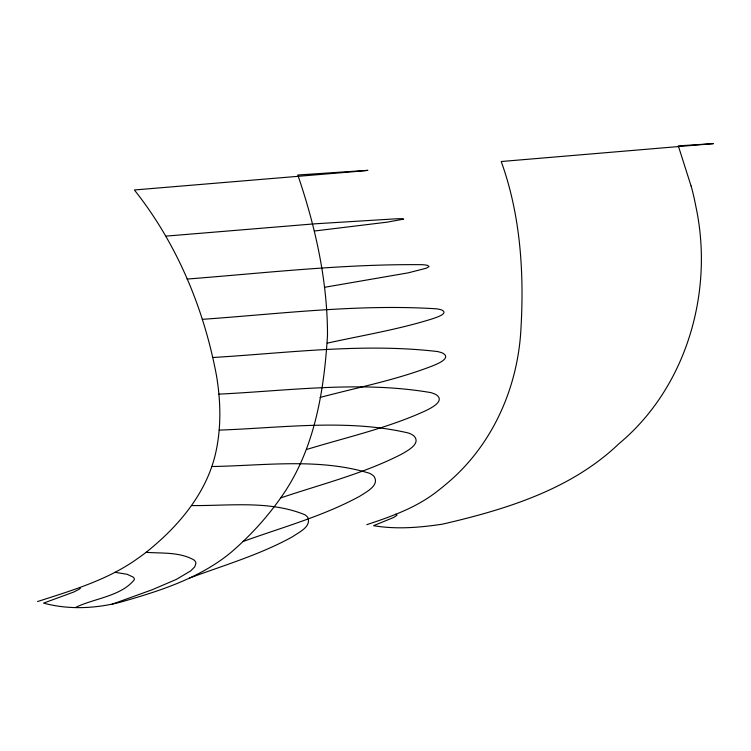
<?xml version="1.0" encoding="UTF-8"?>
<svg xmlns="http://www.w3.org/2000/svg" width="751" height="751" viewBox="0 0 751 751"><rect width="100%" height="100%" fill="white"/><g stroke="black" fill="none" stroke-linecap="round" stroke-linejoin="round"><path stroke-width="1.13" d="M79.625 587.423L80.385 588.136L79.709 588.925L73.861 591.995L43.567 603.109C68.829 609.981 96.1 608.573 121.24 601.964C159.766 590.924 199.484 578.401 230.895 552.511C251.651 534.684 270.125 514.097 285.22 491.257C315.326 445.305 324.244 389.056 327.502 335.218C327.492 280.508 315.411 226.586 297.809 175.011L367.868 170.317L367.342 170.43A55.264 0.498 -4.7 0 1 363.531 170.862L134.373 189.975C177.039 243.671 204.047 308.792 216.551 375.96C220.841 401.813 221.385 428.549 215.396 454.186C205.943 494.149 177.949 526.845 146.558 551.966L146.079 552.351A136.823 79.85 -44 0 1 137.142 558.866C107.421 580.063 71.824 590.483 37.55 601.551M444.78 485.23C491.867 446.948 518.068 388.06 520.987 328.065C524.207 272.069 520.405 214.655 501.227 161.521L713.45 143.619L678.313 145.872L691.061 185.957M366.826 524.658C391.571 516.444 416.843 507.498 437.514 491.07A116.489 54.335 -52.5 0 0 444.404 485.559M189.543 578.045C224.202 565.174 260.165 554.67 292.665 536.665C298.663 532.328 311.092 527.136 308.032 517.861A84.15 20.474 -6.9 0 0 304.822 514.726C269.365 500.194 229.027 505.949 191.589 505.564M112.199 604.17L152.397 589.666L176.419 579.359L190.716 570.882L194.697 566.911L195.908 563.447A55.274 14.457 -8.1 0 0 193.899 559.927C179.602 551.835 161.925 553.468 146.079 552.351M75.682 607.399C93.753 598.444 121.136 596.388 134.316 579.706A37.541 9.932 -8.7 0 0 133.368 577.209L127.191 574.299L115.025 572.309M243.146 541.462C282.338 527.277 323.183 516.19 359.973 496.12C365.915 492.065 379.997 485.437 374.036 476.434A98.55 21.666 -6.1 0 0 369.473 473.261C318.743 457.65 263.873 465.704 211.679 466.521M280.714 497.922C321.165 484.198 363.277 473.815 401.503 454.214C407.061 450.891 421.649 443.681 413.867 435.88A104.868 20.277 -5.6 0 0 408.497 433.027C346.69 418.542 281.85 427.939 219.17 430.098M306.492 449.53C346.342 437.27 387.61 428.23 425.657 410.722C430.605 408.272 445.24 401.316 436.603 394.979A105.75 17.395 -5.3 0 0 430.896 392.623C360.978 380.56 289.163 390.708 218.888 394.144M320.076 397.448C357.776 387.403 396.453 379.997 432.905 365.737C436.941 364.085 451.614 358.302 443.043 353.289A102.117 13.64 -5.1 0 0 437.439 351.534C362.902 342.785 287.436 353.036 212.918 357.495M327.295 343.132C362.292 335.406 397.88 329.633 432.144 318.884C435.092 317.842 449.586 313.665 441.654 309.947A95.199 9.585 -5 0 0 436.425 308.811C358.349 303.864 280.085 313.852 202.272 319.344M324.432 287.323L408.215 272.848L426.418 268.173L429.056 266.567L427.629 265.413A84.994 5.604 -4.9 0 0 422.362 264.69C343.751 263.864 265.356 272.97 187.074 279.062M314.416 231.017L387.281 222.136L403.597 219.123L402.602 218.823A71.702 2.103 -4.8 0 0 397.213 218.748L314.65 223.836L166.131 236.114M395.833 514.125L396.997 515.177L393.759 517.43L373.576 525.672C396.368 529.568 419.8 527.568 442.489 524.151C505.583 509.544 570.901 489.68 618.805 443.832C686.743 387.413 714.22 291.275 695.792 206.14A206.741 166.863 82.6 0 0 691.117 185.938"/></g></svg>
